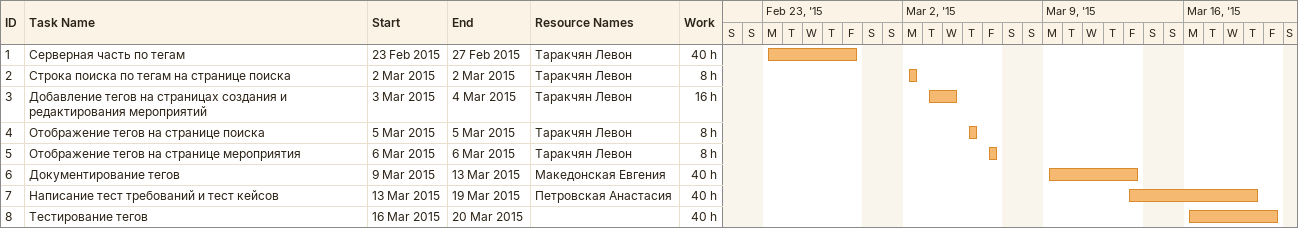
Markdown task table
| ID | Task | Start | Finish | Resources | Work (h) |
|---|---|---|---|---|---|
| 1 | Серверная часть по тегам | 2015-02-23 | 2015-02-27 | Таракчян Левон | 40 |
| 2 | Строка поиска по тегам на странице поиска | 2015-03-02 | 2015-03-02 | Таракчян Левон | 8 |
| 3 | Добавление тегов на страницах создания и редактирования мероприятий | 2015-03-03 | 2015-03-04 | Таракчян Левон | 16 |
| 4 | Отображение тегов на странице поиска | 2015-03-05 | 2015-03-05 | Таракчян Левон | 8 |
| 5 | Отображение тегов на странице мероприятия | 2015-03-06 | 2015-03-06 | Таракчян Левон | 8 |
| 6 | Документирование тегов | 2015-03-09 | 2015-03-13 | Македонская Евгения | 40 |
| 7 | Написание тест требований и тест кейсов | 2015-03-13 | 2015-03-19 | Петровская Анастасия | 40 |
| 8 | Тестирование тегов | 2015-03-16 | 2015-03-20 |  | 40 |
